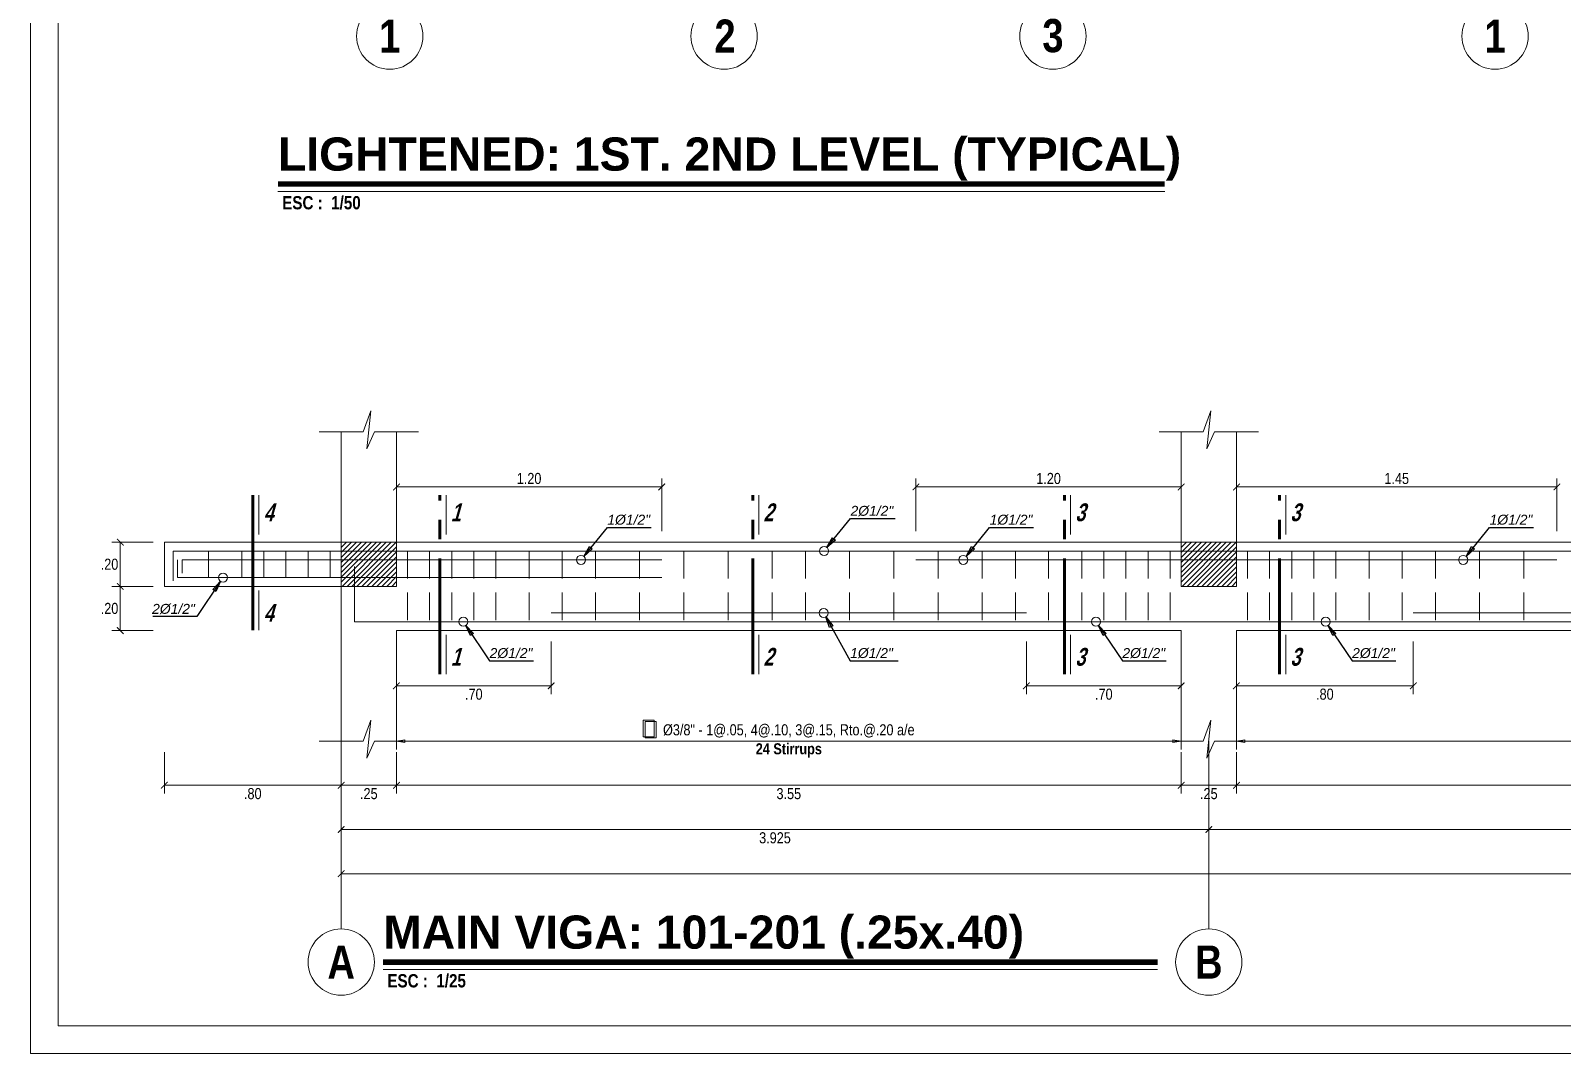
# Model space of a CAD drawing. Header units: millimetres. Extents: x 56 to 215, y 47 to 103.
# Drawn here: x 56.58 to 70.44, y 46.55 to 55.8 of the extents above; entities that cross this region are included whole.
import ezdxf
from ezdxf.enums import TextEntityAlignment as Align

# ---------------------------------------------------------------- set-up
doc = ezdxf.new("R2010")
doc.units = ezdxf.units.MM
doc.linetypes.add('CENTER2', pattern=[28.575, 19.05, -3.175, 3.175, -3.175])
doc.linetypes.add('DASHED2', pattern=[0.375, 0.25, -0.125])
for name, color, linetype, lineweight in [('E_Columna', 3, 'Continuous', 25), ('E_Estribo', 1, 'CENTER2', 20), ('E_Fierros', 2, 'Continuous', 50), ('G_Complemento', 30, 'Continuous', 20), ('G_Cortes', 3, 'Continuous', 60), ('G_Ejes', 253, 'Continuous', 20), ('G_Texto', 122, 'Continuous', 20)]:
    doc.layers.add(name, color=color, linetype=linetype, lineweight=lineweight)
doc.layers.add('G_Acotación', color=171, linetype='Continuous')
doc.styles.add('Acotacion', font='ARIALN.TTF')
doc.styles.add('ARIAL', font='ariali.ttf', dxfattribs={"height": 0.12})
doc.styles.add('Cotas', font='ARIALNB.TTF', dxfattribs={"height": 0.1})
doc.styles.add('Eje', font='ARIALNB.TTF', dxfattribs={"height": 0.3})
doc.styles.add('Notas', font='ARIALNB.TTF', dxfattribs={"height": 0.15})
doc.styles.add('Titulo', font='arialbd.ttf', dxfattribs={"height": 0.2})
doc.styles.add('TITULOS', font='ARIALNB.TTF', dxfattribs={"height": 0.3})
doc.dimstyles.new('125', dxfattribs={"dimtxt": 1, "dimasz": 0.06, "dimexe": 0.06, "dimexo": 0.1, "dimgap": 0.08, "dimtad": 3, "dimtih": 1, "dimtoh": 1, "dimlfac": 0.5, "dimzin": 1, "dimdsep": 46, "dimtxsty": 'Cotas', "dimblk": 'ARCHTICK', "dimcen": 2.5, "dimdle": 0.06, "dimclrt": 4, "dimazin": 0, "dimtp": 0.2, "dimtm": 0.2, "dimtfac": 1, "dimtix": 1, "dimtmove": 1, "dimatfit": 3, "dimfxl": 1, "dimtolj": 1, "dimtzin": 1, "dimarcsym": 0})
doc.dimstyles.new('Lenin_25', dxfattribs={"dimscale": 0.5, "dimtxt": 0.2, "dimasz": 0.12, "dimexe": 0.15, "dimexo": 0.2, "dimgap": 0.05, "dimtad": 2, "dimtih": 1, "dimtoh": 1, "dimlfac": 0.5, "dimzin": 4, "dimdsep": 46, "dimtxsty": 'Acotacion', "dimblk": 'ARCHTICK', "dimcen": 0.12, "dimclrd": 256, "dimclre": 256, "dimclrt": 4, "dimazin": 1, "dimtm": 1e-09, "dimtfac": 1, "dimtmove": 2, "dimatfit": 2, "dimldrblk": 'ARCHTICK', "dimfxl": 1, "dimtolj": 1, "dimlwd": 13, "dimlwe": 18, "dimarcsym": 0})

# ---------------------------------------------------------------- blocks, each defined once
blk = doc.blocks.new('Eri')
blk.add_line((-1.7, 0), (0, 0))
blk.add_circle((-2, 0), 0.3)
at = {"color": 1, "style": 'Eje', "flags": 4}
blk.add_attdef('H', text='', height=0.3, dxfattribs=at).set_placement((-2, 0), align=Align.MIDDLE_CENTER)
blk = doc.blocks.new('Titulo')
at = {"style": 'Titulo', "oblique": 20, "flags": 4}
blk.add_attdef('TITULO', (0.026, 0.189), '', height=0.3, dxfattribs=at)
at = {"oblique": 20, "flags": 4}
blk.add_attdef('ESCALA', (0.26, -0.101), '', height=0.11, dxfattribs=at)
blk = doc.blocks.new('_ArchTick')
at = {"color": 0, "linetype": 'ByBlock', "const_width": 0.15}
blk.add_lwpolyline([(-0.5, -0.5), (0.5, 0.5)], dxfattribs=at)
blk = doc.blocks.new('*D579')
at = {"layer": 'Defpoints', "color": 0, "transparency": 16777216}
for p in [(59.385, 49.373), (84.385, 49.373), (84.385, 48.173)]:
    blk.add_point(p, dxfattribs=at)
at = {"layer": 'G_Acotación', "lineweight": 18, "transparency": 16777216}
for p, q in [((59.385, 49.273), (59.385, 48.098)), ((84.385, 49.273), (84.385, 48.098))]:
    blk.add_line(p, q, dxfattribs=at)
at = {"layer": 'G_Acotación', "lineweight": 13, "transparency": 16777216}
blk.add_line((59.385, 48.173), (84.385, 48.173), dxfattribs=at)
at = {"layer": 'G_Acotación', "lineweight": 13, "transparency": 16777216, "xscale": 0.06, "yscale": 0.06, "zscale": 0.06, "rotation": 180}
blk.add_blockref('_ArchTick', (59.385, 48.173), dxfattribs=at)
at = {"layer": 'G_Acotación', "lineweight": 13, "transparency": 16777216, "xscale": 0.06, "yscale": 0.06, "zscale": 0.06}
blk.add_blockref('_ArchTick', (84.385, 48.173), dxfattribs=at)
at = {"layer": 'G_Acotación', "color": 4, "lineweight": 5, "transparency": 16777216, "insert": (71.885, 48.097), "char_height": 0.1, "attachment_point": 5, "style": 'Acotacion'}
blk.add_mtext('\\A1;12.500', dxfattribs=at)
blk = doc.blocks.new('*D580')
at = {"layer": 'Defpoints', "color": 0, "transparency": 16777216}
for p in [(59.385, 49.373), (67.235, 49.373), (67.235, 48.573)]:
    blk.add_point(p, dxfattribs=at)
at = {"layer": 'G_Acotación', "lineweight": 18, "transparency": 16777216}
for p, q in [((59.385, 49.273), (59.385, 48.498)), ((67.235, 49.273), (67.235, 48.498))]:
    blk.add_line(p, q, dxfattribs=at)
at = {"layer": 'G_Acotación', "lineweight": 13, "transparency": 16777216}
blk.add_line((59.385, 48.573), (67.235, 48.573), dxfattribs=at)
at = {"layer": 'G_Acotación', "lineweight": 13, "transparency": 16777216, "xscale": 0.06, "yscale": 0.06, "zscale": 0.06, "rotation": 180}
blk.add_blockref('_ArchTick', (59.385, 48.573), dxfattribs=at)
at = {"layer": 'G_Acotación', "lineweight": 13, "transparency": 16777216, "xscale": 0.06, "yscale": 0.06, "zscale": 0.06}
blk.add_blockref('_ArchTick', (67.235, 48.573), dxfattribs=at)
at = {"layer": 'G_Acotación', "color": 4, "lineweight": 5, "transparency": 16777216, "insert": (63.31, 48.497), "char_height": 0.1, "attachment_point": 5, "style": 'Acotacion'}
blk.add_mtext('\\A1;3.925', dxfattribs=at)
blk = doc.blocks.new('*D581')
at = {"layer": 'Defpoints', "color": 0, "transparency": 16777216}
for p in [(59.385, 49.373), (59.885, 49.373), (59.885, 48.973)]:
    blk.add_point(p, dxfattribs=at)
at = {"layer": 'G_Acotación', "lineweight": 18, "transparency": 16777216}
for p, q in [((59.385, 49.273), (59.385, 48.898)), ((59.885, 49.273), (59.885, 48.898))]:
    blk.add_line(p, q, dxfattribs=at)
at = {"layer": 'G_Acotación', "lineweight": 13, "transparency": 16777216}
blk.add_line((59.385, 48.973), (59.885, 48.973), dxfattribs=at)
at = {"layer": 'G_Acotación', "lineweight": 13, "transparency": 16777216, "xscale": 0.06, "yscale": 0.06, "zscale": 0.06, "rotation": 180}
blk.add_blockref('_ArchTick', (59.385, 48.973), dxfattribs=at)
at = {"layer": 'G_Acotación', "lineweight": 13, "transparency": 16777216, "xscale": 0.06, "yscale": 0.06, "zscale": 0.06}
blk.add_blockref('_ArchTick', (59.885, 48.973), dxfattribs=at)
at = {"layer": 'G_Acotación', "color": 4, "lineweight": 5, "transparency": 16777216, "insert": (59.635, 48.897), "char_height": 0.1, "attachment_point": 5, "style": 'Acotacion'}
blk.add_mtext('\\A1;.25', dxfattribs=at)
blk = doc.blocks.new('*D582')
at = {"layer": 'Defpoints', "color": 0, "transparency": 16777216}
for p in [(59.885, 49.373), (66.985, 49.373), (66.985, 48.973)]:
    blk.add_point(p, dxfattribs=at)
at = {"layer": 'G_Acotación', "lineweight": 18, "transparency": 16777216}
for p, q in [((59.885, 49.273), (59.885, 48.898)), ((66.985, 49.273), (66.985, 48.898))]:
    blk.add_line(p, q, dxfattribs=at)
at = {"layer": 'G_Acotación', "lineweight": 13, "transparency": 16777216}
blk.add_line((59.885, 48.973), (66.985, 48.973), dxfattribs=at)
at = {"layer": 'G_Acotación', "lineweight": 13, "transparency": 16777216, "xscale": 0.06, "yscale": 0.06, "zscale": 0.06, "rotation": 180}
blk.add_blockref('_ArchTick', (59.885, 48.973), dxfattribs=at)
at = {"layer": 'G_Acotación', "lineweight": 13, "transparency": 16777216, "xscale": 0.06, "yscale": 0.06, "zscale": 0.06}
blk.add_blockref('_ArchTick', (66.985, 48.973), dxfattribs=at)
at = {"layer": 'G_Acotación', "color": 4, "lineweight": 5, "transparency": 16777216, "insert": (63.435, 48.897), "char_height": 0.1, "attachment_point": 5, "style": 'Acotacion'}
blk.add_mtext('\\A1;3.55', dxfattribs=at)
blk = doc.blocks.new('*D583')
at = {"layer": 'Defpoints', "color": 0, "transparency": 16777216}
for p in [(57.785, 49.373), (59.385, 49.373), (57.785, 48.973)]:
    blk.add_point(p, dxfattribs=at)
at = {"layer": 'G_Acotación', "lineweight": 18, "transparency": 16777216}
for p, q in [((57.785, 49.273), (57.785, 48.898)), ((59.385, 49.273), (59.385, 48.898))]:
    blk.add_line(p, q, dxfattribs=at)
at = {"layer": 'G_Acotación', "lineweight": 13, "transparency": 16777216}
blk.add_line((59.385, 48.973), (57.785, 48.973), dxfattribs=at)
at = {"layer": 'G_Acotación', "lineweight": 13, "transparency": 16777216, "xscale": 0.06, "yscale": 0.06, "zscale": 0.06, "rotation": 180}
blk.add_blockref('_ArchTick', (57.785, 48.973), dxfattribs=at)
at = {"layer": 'G_Acotación', "lineweight": 13, "transparency": 16777216, "xscale": 0.06, "yscale": 0.06, "zscale": 0.06}
blk.add_blockref('_ArchTick', (59.385, 48.973), dxfattribs=at)
at = {"layer": 'G_Acotación', "color": 4, "lineweight": 5, "transparency": 16777216, "insert": (58.585, 48.897), "char_height": 0.1, "attachment_point": 5, "style": 'Acotacion'}
blk.add_mtext('\\A1;.80', dxfattribs=at)
blk = doc.blocks.new('*D662')
at = {"layer": 'Defpoints', "color": 0, "transparency": 16777216}
for p in [(66.985, 49.373), (67.485, 49.373), (67.485, 48.973)]:
    blk.add_point(p, dxfattribs=at)
at = {"layer": 'G_Acotación', "lineweight": 18, "transparency": 16777216}
for p, q in [((66.985, 49.273), (66.985, 48.898)), ((67.485, 49.273), (67.485, 48.898))]:
    blk.add_line(p, q, dxfattribs=at)
at = {"layer": 'G_Acotación', "lineweight": 13, "transparency": 16777216}
blk.add_line((66.985, 48.973), (67.485, 48.973), dxfattribs=at)
at = {"layer": 'G_Acotación', "lineweight": 13, "transparency": 16777216, "xscale": 0.06, "yscale": 0.06, "zscale": 0.06, "rotation": 180}
blk.add_blockref('_ArchTick', (66.985, 48.973), dxfattribs=at)
at = {"layer": 'G_Acotación', "lineweight": 13, "transparency": 16777216, "xscale": 0.06, "yscale": 0.06, "zscale": 0.06}
blk.add_blockref('_ArchTick', (67.485, 48.973), dxfattribs=at)
at = {"layer": 'G_Acotación', "color": 4, "lineweight": 5, "transparency": 16777216, "insert": (67.235, 48.897), "char_height": 0.1, "attachment_point": 5, "style": 'Acotacion'}
blk.add_mtext('\\A1;.25', dxfattribs=at)
blk = doc.blocks.new('*D663')
at = {"layer": 'Defpoints', "color": 0, "transparency": 16777216}
for p in [(67.485, 49.373), (76.085, 49.373), (76.085, 48.973)]:
    blk.add_point(p, dxfattribs=at)
at = {"layer": 'G_Acotación', "lineweight": 18, "transparency": 16777216}
for p, q in [((67.485, 49.273), (67.485, 48.898)), ((76.085, 49.273), (76.085, 48.898))]:
    blk.add_line(p, q, dxfattribs=at)
at = {"layer": 'G_Acotación', "lineweight": 13, "transparency": 16777216}
blk.add_line((67.485, 48.973), (76.085, 48.973), dxfattribs=at)
at = {"layer": 'G_Acotación', "lineweight": 13, "transparency": 16777216, "xscale": 0.06, "yscale": 0.06, "zscale": 0.06, "rotation": 180}
blk.add_blockref('_ArchTick', (67.485, 48.973), dxfattribs=at)
at = {"layer": 'G_Acotación', "lineweight": 13, "transparency": 16777216, "xscale": 0.06, "yscale": 0.06, "zscale": 0.06}
blk.add_blockref('_ArchTick', (76.085, 48.973), dxfattribs=at)
at = {"layer": 'G_Acotación', "color": 4, "lineweight": 5, "transparency": 16777216, "insert": (71.785, 48.897), "char_height": 0.1, "attachment_point": 5, "style": 'Acotacion'}
blk.add_mtext('\\A1;4.30', dxfattribs=at)
blk = doc.blocks.new('*D667')
at = {"layer": 'Defpoints', "color": 0, "transparency": 16777216}
for p in [(67.235, 49.373), (76.335, 49.373), (76.335, 48.573)]:
    blk.add_point(p, dxfattribs=at)
at = {"layer": 'G_Acotación', "lineweight": 18, "transparency": 16777216}
for p, q in [((67.235, 49.273), (67.235, 48.498)), ((76.335, 49.273), (76.335, 48.498))]:
    blk.add_line(p, q, dxfattribs=at)
at = {"layer": 'G_Acotación', "lineweight": 13, "transparency": 16777216}
blk.add_line((67.235, 48.573), (76.335, 48.573), dxfattribs=at)
at = {"layer": 'G_Acotación', "lineweight": 13, "transparency": 16777216, "xscale": 0.06, "yscale": 0.06, "zscale": 0.06, "rotation": 180}
blk.add_blockref('_ArchTick', (67.235, 48.573), dxfattribs=at)
at = {"layer": 'G_Acotación', "lineweight": 13, "transparency": 16777216, "xscale": 0.06, "yscale": 0.06, "zscale": 0.06}
blk.add_blockref('_ArchTick', (76.335, 48.573), dxfattribs=at)
at = {"layer": 'G_Acotación', "color": 4, "lineweight": 5, "transparency": 16777216, "insert": (71.785, 48.497), "char_height": 0.1, "attachment_point": 5, "style": 'Acotacion'}
blk.add_mtext('\\A1;4.550', dxfattribs=at)
blk = doc.blocks.new('_ClosedBlank')
at = {"color": 0, "linetype": 'ByBlock', "lineweight": -2}
for p, q in [((-1, 0.17), (0, 0)), ((-1, 0.17), (-1, -0.17)), ((0, 0), (-1, -0.17))]:
    blk.add_line(p, q, dxfattribs=at)
blk = doc.blocks.new('*D584')
at = {"layer": 'Defpoints', "color": 0, "transparency": 16777216}
for p in [(59.885, 50.373), (66.985, 50.373), (66.985, 49.373)]:
    blk.add_point(p, dxfattribs=at)
at = {"layer": 'G_Acotación', "lineweight": 18, "transparency": 16777216}
for p, q in [((59.885, 50.273), (59.885, 49.298)), ((66.985, 50.273), (66.985, 49.298))]:
    blk.add_line(p, q, dxfattribs=at)
at = {"layer": 'G_Acotación', "lineweight": 13, "transparency": 16777216}
blk.add_line((59.96, 49.373), (66.91, 49.373), dxfattribs=at)
at = {"layer": 'G_Acotación', "lineweight": 13, "transparency": 16777216, "xscale": 0.075, "yscale": 0.075, "zscale": 0.075, "rotation": 180}
blk.add_blockref('_ClosedBlank', (59.885, 49.373), dxfattribs=at)
at = {"layer": 'G_Acotación', "lineweight": 13, "transparency": 16777216, "xscale": 0.075, "yscale": 0.075, "zscale": 0.075}
blk.add_blockref('_ClosedBlank', (66.985, 49.373), dxfattribs=at)
at = {"layer": 'G_Acotación', "color": 4, "lineweight": 5, "transparency": 16777216, "insert": (63.435, 49.465), "char_height": 0.1, "attachment_point": 5, "style": 'Acotacion'}
blk.add_mtext('\\A1;Ø3/8" - 1@.05, 4@.10, 3@.15, Rto.@.20 a/e', dxfattribs=at)
blk = doc.blocks.new('*D585')
at = {"layer": 'Defpoints', "color": 0, "transparency": 16777216}
for p in [(67.485, 50.373), (76.085, 50.373), (76.085, 49.373)]:
    blk.add_point(p, dxfattribs=at)
at = {"layer": 'G_Acotación', "lineweight": 18, "transparency": 16777216}
for p, q in [((67.485, 50.273), (67.485, 49.298)), ((76.085, 50.273), (76.085, 49.298))]:
    blk.add_line(p, q, dxfattribs=at)
at = {"layer": 'G_Acotación', "lineweight": 13, "transparency": 16777216}
blk.add_line((67.56, 49.373), (76.01, 49.373), dxfattribs=at)
at = {"layer": 'G_Acotación', "lineweight": 13, "transparency": 16777216, "xscale": 0.075, "yscale": 0.075, "zscale": 0.075, "rotation": 180}
blk.add_blockref('_ClosedBlank', (67.485, 49.373), dxfattribs=at)
at = {"layer": 'G_Acotación', "lineweight": 13, "transparency": 16777216, "xscale": 0.075, "yscale": 0.075, "zscale": 0.075}
blk.add_blockref('_ClosedBlank', (76.085, 49.373), dxfattribs=at)
at = {"layer": 'G_Acotación', "color": 4, "lineweight": 5, "transparency": 16777216, "insert": (71.785, 49.465), "char_height": 0.1, "attachment_point": 5, "style": 'Acotacion'}
blk.add_mtext('\\A1;Ø3/8" - 1@.05, 4@.10, 3@.15, Rto.@.20 a/e', dxfattribs=at)
blk = doc.blocks.new('*D587')
at = {"layer": 'Defpoints', "color": 0, "transparency": 16777216}
for p in [(59.885, 51.673), (59.885, 51.173), (62.285, 51.173)]:
    blk.add_point(p, dxfattribs=at)
at = {"layer": 'G_Acotación', "lineweight": 18, "transparency": 16777216}
for p, q in [((59.885, 51.273), (59.885, 51.748)), ((62.285, 51.273), (62.285, 51.748))]:
    blk.add_line(p, q, dxfattribs=at)
at = {"layer": 'G_Acotación', "lineweight": 13, "transparency": 16777216}
blk.add_line((62.285, 51.673), (59.885, 51.673), dxfattribs=at)
at = {"layer": 'G_Acotación', "lineweight": 13, "transparency": 16777216, "xscale": 0.06, "yscale": 0.06, "zscale": 0.06, "rotation": 180}
blk.add_blockref('_ArchTick', (59.885, 51.673), dxfattribs=at)
at = {"layer": 'G_Acotación', "lineweight": 13, "transparency": 16777216, "xscale": 0.06, "yscale": 0.06, "zscale": 0.06}
blk.add_blockref('_ArchTick', (62.285, 51.673), dxfattribs=at)
at = {"layer": 'G_Acotación', "color": 4, "lineweight": 5, "transparency": 16777216, "insert": (61.085, 51.749), "char_height": 0.1, "attachment_point": 5, "style": 'Acotacion'}
blk.add_mtext('\\A1;1.20', dxfattribs=at)
blk = doc.blocks.new('*D588')
at = {"layer": 'Defpoints', "color": 0, "transparency": 16777216}
for p in [(64.585, 51.673), (64.585, 51.173), (66.985, 51.173)]:
    blk.add_point(p, dxfattribs=at)
at = {"layer": 'G_Acotación', "lineweight": 18, "transparency": 16777216}
for p, q in [((64.585, 51.273), (64.585, 51.748)), ((66.985, 51.273), (66.985, 51.748))]:
    blk.add_line(p, q, dxfattribs=at)
at = {"layer": 'G_Acotación', "lineweight": 13, "transparency": 16777216}
blk.add_line((66.985, 51.673), (64.585, 51.673), dxfattribs=at)
at = {"layer": 'G_Acotación', "lineweight": 13, "transparency": 16777216, "xscale": 0.06, "yscale": 0.06, "zscale": 0.06, "rotation": 180}
blk.add_blockref('_ArchTick', (64.585, 51.673), dxfattribs=at)
at = {"layer": 'G_Acotación', "lineweight": 13, "transparency": 16777216, "xscale": 0.06, "yscale": 0.06, "zscale": 0.06}
blk.add_blockref('_ArchTick', (66.985, 51.673), dxfattribs=at)
at = {"layer": 'G_Acotación', "color": 4, "lineweight": 5, "transparency": 16777216, "insert": (65.785, 51.749), "char_height": 0.1, "attachment_point": 5, "style": 'Acotacion'}
blk.add_mtext('\\A1;1.20', dxfattribs=at)
blk = doc.blocks.new('*D589')
at = {"layer": 'Defpoints', "color": 0, "transparency": 16777216}
for p in [(67.485, 51.673), (67.485, 51.173), (70.385, 51.173)]:
    blk.add_point(p, dxfattribs=at)
at = {"layer": 'G_Acotación', "lineweight": 18, "transparency": 16777216}
for p, q in [((67.485, 51.273), (67.485, 51.748)), ((70.385, 51.273), (70.385, 51.748))]:
    blk.add_line(p, q, dxfattribs=at)
at = {"layer": 'G_Acotación', "lineweight": 13, "transparency": 16777216}
blk.add_line((70.385, 51.673), (67.485, 51.673), dxfattribs=at)
at = {"layer": 'G_Acotación', "lineweight": 13, "transparency": 16777216, "xscale": 0.06, "yscale": 0.06, "zscale": 0.06, "rotation": 180}
blk.add_blockref('_ArchTick', (67.485, 51.673), dxfattribs=at)
at = {"layer": 'G_Acotación', "lineweight": 13, "transparency": 16777216, "xscale": 0.06, "yscale": 0.06, "zscale": 0.06}
blk.add_blockref('_ArchTick', (70.385, 51.673), dxfattribs=at)
at = {"layer": 'G_Acotación', "color": 4, "lineweight": 5, "transparency": 16777216, "insert": (68.935, 51.749), "char_height": 0.1, "attachment_point": 5, "style": 'Acotacion'}
blk.add_mtext('\\A1;1.45', dxfattribs=at)
blk = doc.blocks.new('*D593')
at = {"layer": 'Defpoints', "color": 0, "transparency": 16777216}
for p in [(59.885, 50.373), (61.285, 50.373), (61.285, 49.873)]:
    blk.add_point(p, dxfattribs=at)
at = {"layer": 'G_Acotación', "lineweight": 18, "transparency": 16777216}
for p, q in [((59.885, 50.273), (59.885, 49.798)), ((61.285, 50.273), (61.285, 49.798))]:
    blk.add_line(p, q, dxfattribs=at)
at = {"layer": 'G_Acotación', "lineweight": 13, "transparency": 16777216}
blk.add_line((59.885, 49.873), (61.285, 49.873), dxfattribs=at)
at = {"layer": 'G_Acotación', "lineweight": 13, "transparency": 16777216, "xscale": 0.06, "yscale": 0.06, "zscale": 0.06, "rotation": 180}
blk.add_blockref('_ArchTick', (59.885, 49.873), dxfattribs=at)
at = {"layer": 'G_Acotación', "lineweight": 13, "transparency": 16777216, "xscale": 0.06, "yscale": 0.06, "zscale": 0.06}
blk.add_blockref('_ArchTick', (61.285, 49.873), dxfattribs=at)
at = {"layer": 'G_Acotación', "color": 4, "lineweight": 5, "transparency": 16777216, "insert": (60.585, 49.797), "char_height": 0.1, "attachment_point": 5, "style": 'Acotacion'}
blk.add_mtext('\\A1;.70', dxfattribs=at)
blk = doc.blocks.new('*D594')
at = {"layer": 'Defpoints', "color": 0, "transparency": 16777216}
for p in [(65.585, 50.373), (66.985, 50.373), (66.985, 49.873)]:
    blk.add_point(p, dxfattribs=at)
at = {"layer": 'G_Acotación', "lineweight": 18, "transparency": 16777216}
for p, q in [((65.585, 50.273), (65.585, 49.798)), ((66.985, 50.273), (66.985, 49.798))]:
    blk.add_line(p, q, dxfattribs=at)
at = {"layer": 'G_Acotación', "lineweight": 13, "transparency": 16777216}
blk.add_line((65.585, 49.873), (66.985, 49.873), dxfattribs=at)
at = {"layer": 'G_Acotación', "lineweight": 13, "transparency": 16777216, "xscale": 0.06, "yscale": 0.06, "zscale": 0.06, "rotation": 180}
blk.add_blockref('_ArchTick', (65.585, 49.873), dxfattribs=at)
at = {"layer": 'G_Acotación', "lineweight": 13, "transparency": 16777216, "xscale": 0.06, "yscale": 0.06, "zscale": 0.06}
blk.add_blockref('_ArchTick', (66.985, 49.873), dxfattribs=at)
at = {"layer": 'G_Acotación', "color": 4, "lineweight": 5, "transparency": 16777216, "insert": (66.285, 49.797), "char_height": 0.1, "attachment_point": 5, "style": 'Acotacion'}
blk.add_mtext('\\A1;.70', dxfattribs=at)
blk = doc.blocks.new('*D595')
at = {"layer": 'Defpoints', "color": 0, "transparency": 16777216}
for p in [(67.485, 50.373), (69.085, 50.373), (69.085, 49.873)]:
    blk.add_point(p, dxfattribs=at)
at = {"layer": 'G_Acotación', "lineweight": 18, "transparency": 16777216}
for p, q in [((67.485, 50.273), (67.485, 49.798)), ((69.085, 50.273), (69.085, 49.798))]:
    blk.add_line(p, q, dxfattribs=at)
at = {"layer": 'G_Acotación', "lineweight": 13, "transparency": 16777216}
blk.add_line((67.485, 49.873), (69.085, 49.873), dxfattribs=at)
at = {"layer": 'G_Acotación', "lineweight": 13, "transparency": 16777216, "xscale": 0.06, "yscale": 0.06, "zscale": 0.06, "rotation": 180}
blk.add_blockref('_ArchTick', (67.485, 49.873), dxfattribs=at)
at = {"layer": 'G_Acotación', "lineweight": 13, "transparency": 16777216, "xscale": 0.06, "yscale": 0.06, "zscale": 0.06}
blk.add_blockref('_ArchTick', (69.085, 49.873), dxfattribs=at)
at = {"layer": 'G_Acotación', "color": 4, "lineweight": 5, "transparency": 16777216, "insert": (68.285, 49.797), "char_height": 0.1, "attachment_point": 5, "style": 'Acotacion'}
blk.add_mtext('\\A1;.80', dxfattribs=at)
blk = doc.blocks.new('*D599')
at = {"layer": 'Defpoints', "color": 0, "transparency": 16777216}
for p in [(57.785, 51.173), (57.386, 50.773), (57.785, 50.773)]:
    blk.add_point(p, dxfattribs=at)
at = {"layer": 'G_Acotación', "lineweight": 18, "transparency": 16777216}
for p, q in [((57.685, 51.173), (57.311, 51.173)), ((57.685, 50.773), (57.311, 50.773))]:
    blk.add_line(p, q, dxfattribs=at)
at = {"layer": 'G_Acotación', "lineweight": 13, "transparency": 16777216}
blk.add_line((57.386, 51.173), (57.386, 50.773), dxfattribs=at)
at = {"layer": 'G_Acotación', "lineweight": 13, "transparency": 16777216, "xscale": 0.06, "yscale": 0.06, "zscale": 0.06}
for p, rotation in [((57.386, 51.173), 90), ((57.386, 50.773), 270)]:
    blk.add_blockref('_ArchTick', p, dxfattribs=dict(at, rotation=rotation))
at = {"layer": 'G_Acotación', "color": 4, "lineweight": 5, "transparency": 16777216, "insert": (57.289, 50.973), "char_height": 0.1, "attachment_point": 5, "style": 'Acotacion'}
blk.add_mtext('\\A1;.20', dxfattribs=at)
blk = doc.blocks.new('*D600')
at = {"layer": 'Defpoints', "color": 0, "transparency": 16777216}
for p in [(57.785, 50.773), (57.386, 50.373), (57.785, 50.373)]:
    blk.add_point(p, dxfattribs=at)
at = {"layer": 'G_Acotación', "lineweight": 18, "transparency": 16777216}
for p, q in [((57.685, 50.773), (57.311, 50.773)), ((57.685, 50.373), (57.311, 50.373))]:
    blk.add_line(p, q, dxfattribs=at)
at = {"layer": 'G_Acotación', "lineweight": 13, "transparency": 16777216}
blk.add_line((57.386, 50.773), (57.386, 50.373), dxfattribs=at)
at = {"layer": 'G_Acotación', "lineweight": 13, "transparency": 16777216, "xscale": 0.06, "yscale": 0.06, "zscale": 0.06}
for p, rotation in [((57.386, 50.773), 90), ((57.386, 50.373), 270)]:
    blk.add_blockref('_ArchTick', p, dxfattribs=dict(at, rotation=rotation))
at = {"layer": 'G_Acotación', "color": 4, "lineweight": 5, "transparency": 16777216, "insert": (57.289, 50.573), "char_height": 0.1, "attachment_point": 5, "style": 'Acotacion'}
blk.add_mtext('\\A1;.20', dxfattribs=at)
blk = doc.blocks.new('VIGA01')
at = {"linetype": 'CENTER2', "lineweight": 60, "ltscale": 0.05}
blk.add_line((0, -1.087), (0, 0.387), dxfattribs=at)
at = {"lineweight": 20}
for p, q in [((0.05, 0.062), (0.05, 0.387)), ((0.05, -0.762), (0.05, -1.087))]:
    blk.add_line(p, q, dxfattribs=at)
at = {"ltscale": 1.1, "style": 'Notas', "oblique": 15.641, "width": 0.871134, "flags": 4}
blk.add_attdef('C0', text='', height=0.147, dxfattribs=at).set_placement((0.175, 0.246), align=Align.MIDDLE_CENTER)
blk.add_attdef('C1', text='', height=0.147, rotation=360, dxfattribs=at).set_placement((0.175, -0.943), align=Align.MIDDLE_CENTER)
blk = doc.blocks.new('A$C20F518DE')
at = {"linetype": 'CENTER2', "lineweight": 60, "ltscale": 3}
blk.add_line((0, 0), (0, 1.221), dxfattribs=at)
at = {"lineweight": 20}
for p, q in [((0.055, 0.864), (0.055, 1.221)), ((0.055, 0.357), (0.055, 0))]:
    blk.add_line(p, q, dxfattribs=at)
at = {"ltscale": 1.1, "style": 'Notas', "oblique": 15.641, "width": 0.871134, "flags": 4}
blk.add_attdef('C0', text='', height=0.161, dxfattribs=at).set_placement((0.192, 1.066), align=Align.MIDDLE_CENTER)
blk.add_attdef('C1', text='', height=0.161, rotation=360, dxfattribs=at).set_placement((0.192, 0.158), align=Align.MIDDLE_CENTER)

msp = doc.modelspace()

# ---------------------------------------------------------------- hatches: boundary and pattern name
at = {"layer": 'E_Columna', "lineweight": 5}
h = msp.add_hatch(dxfattribs=at)
h.set_pattern_fill('LINE', color=256, scale=0.01, angle=45, style=0)
h.set_pattern_definition([(45, (-1051.3385, -744.212515), (-0.0224506403, 0.0224506403), [])])
h.paths.add_polyline_path([(59.3851, 50.7731), (59.8851, 50.7731), (59.8851, 51.1731), (59.3851, 51.1731)])
h = msp.add_hatch(dxfattribs=at)
h.set_pattern_fill('LINE', color=256, scale=0.01, angle=45, style=0)
h.set_pattern_definition([(45, (-1043.7385, -744.212515), (-0.0224506403, 0.0224506403), [])])
h.paths.add_polyline_path([(66.9851, 50.7731), (67.4851, 50.7731), (67.4851, 51.1731), (66.9851, 51.1731)])

# ---------------------------------------------------------------- linework, layer by layer
at = {"lineweight": 5}
for points in [[(97.6255, 46.547), (97.6255, 74.1029), (56.5755, 74.1029), (56.5755, 46.547)], [(97.3755, 46.797), (97.3755, 73.8529), (56.8255, 73.8529), (56.8255, 46.797)]]:
    msp.add_lwpolyline(points, close=True, dxfattribs=at)
at = {"layer": 'E_Columna', "lineweight": 5}
for points in [[(59.3851, 50.7731), (59.8851, 50.7731), (59.8851, 51.1731), (59.3851, 51.1731)], [(66.9851, 50.7731), (67.4851, 50.7731), (67.4851, 51.1731), (66.9851, 51.1731)]]:
    msp.add_lwpolyline(points, close=True, dxfattribs=at)
at = {"layer": 'E_Estribo', "linetype": 'DASHED2', "lineweight": 5}
for p, q in [((58.1851, 51.0931), (58.1851, 50.8531)), ((58.4851, 51.0931), (58.4851, 50.8531)), ((58.6851, 51.0931), (58.6851, 50.8531)), ((58.8851, 51.0931), (58.8851, 50.8531)), ((59.0851, 51.0931), (59.0851, 50.8531)), ((59.2851, 51.0931), (59.2851, 50.8531)), ((59.9851, 51.0931), (59.9851, 50.4531)), ((60.1851, 51.0931), (60.1851, 50.4531)), ((60.3851, 51.0931), (60.3851, 50.4531)), ((60.5851, 51.0931), (60.5851, 50.4531)), ((60.7851, 51.0931), (60.7851, 50.4531)), ((61.0851, 51.0931), (61.0851, 50.4531)), ((61.3851, 51.0931), (61.3851, 50.4531)), ((61.6851, 51.0931), (61.6851, 50.4531)), ((62.0851, 51.0931), (62.0851, 50.4531)), ((62.4851, 51.0931), (62.4851, 50.4531)), ((62.8851, 51.0931), (62.8851, 50.4531)), ((63.2851, 51.0931), (63.2851, 50.4531)), ((63.5851, 51.0931), (63.5851, 50.4531)), ((63.9851, 51.0931), (63.9851, 50.4531)), ((64.3851, 51.0931), (64.3851, 50.4531)), ((64.7851, 51.0931), (64.7851, 50.4531)), ((65.1851, 51.0931), (65.1851, 50.4531)), ((65.4851, 51.0931), (65.4851, 50.4531)), ((65.7851, 51.0931), (65.7851, 50.4531)), ((66.0851, 51.0931), (66.0851, 50.4531)), ((66.2851, 51.0931), (66.2851, 50.4531)), ((66.4851, 51.0931), (66.4851, 50.4531)), ((66.6851, 51.0931), (66.6851, 50.4531)), ((66.8851, 51.0931), (66.8851, 50.4531)), ((67.5851, 51.0931), (67.5851, 50.4531)), ((67.7851, 51.0931), (67.7851, 50.4531)), ((67.9851, 51.0931), (67.9851, 50.4531)), ((68.1851, 51.0931), (68.1851, 50.4531)), ((68.3851, 51.0931), (68.3851, 50.4531)), ((68.6851, 51.0931), (68.6851, 50.4531)), ((68.9851, 51.0931), (68.9851, 50.4531)), ((69.2851, 51.0931), (69.2851, 50.4531)), ((69.6851, 51.0931), (69.6851, 50.4531)), ((70.0851, 51.0931), (70.0851, 50.4531))]:
    msp.add_line(p, q, dxfattribs=at)
at = {"layer": 'E_Estribo', "lineweight": 5}
for points in [[(62.1171, 49.4114), (62.2171, 49.4114), (62.2171, 49.5614), (62.1171, 49.5614)], [(62.1348, 49.4012), (62.2348, 49.4012), (62.2348, 49.5512), (62.1348, 49.5512)]]:
    msp.add_lwpolyline(points, close=True, dxfattribs=at)
at = {"layer": 'E_Fierros', "lineweight": 5}
for p, q in [((84.3051, 51.0931), (57.8651, 51.0931)), ((57.8651, 51.0931), (57.8651, 50.8231)), ((57.9051, 51.0131), (57.9051, 50.8531)), ((57.9451, 51.0131), (62.2851, 51.0131)), ((57.9451, 51.0131), (57.9451, 50.8931)), ((59.5051, 50.4531), (59.5051, 50.9531)), ((64.5851, 51.0131), (70.3851, 51.0131)), ((62.2851, 50.8531), (57.9051, 50.8531)), ((65.5851, 50.5331), (61.2851, 50.5331)), ((74.4851, 50.5331), (69.0851, 50.5331)), ((84.2651, 50.4531), (59.5051, 50.4531))]:
    msp.add_line(p, q, dxfattribs=at)
at = {"layer": 'G_Complemento', "lineweight": 5}
msp.add_lwpolyline([(76.0851, 51.1731), (67.4851, 51.1731), (67.4851, 52.1731), (67.2851, 52.1731), (67.2169, 52.0192), (67.2534, 52.3626), (67.1851, 52.1731), (66.9851, 52.1731), (66.9851, 51.1731), (59.8851, 51.1731), (59.8851, 52.1731), (59.6851, 52.1731), (59.6169, 52.0192), (59.6534, 52.3626), (59.5851, 52.1731), (59.3851, 52.1731), (59.3851, 51.1731), (57.7851, 51.1731), (57.7851, 50.7731), (59.3851, 50.7731), (59.3851, 49.3731), (59.5851, 49.3731), (59.6534, 49.5626), (59.6169, 49.2192), (59.6851, 49.3731), (59.8851, 49.3731), (59.8851, 50.3731), (66.9851, 50.3731), (66.9851, 49.3731), (67.1851, 49.3731), (67.2534, 49.5626), (67.2169, 49.2192), (67.2851, 49.3731), (67.4851, 49.3731), (67.4851, 50.3731), (76.0851, 50.3731)], dxfattribs=at)
at = {"layer": 'G_Cortes', "lineweight": 5}
for points in [[(59.1851, 52.1731), (59.5851, 52.1731), (59.6534, 52.3626), (59.6169, 52.0192), (59.6851, 52.1731), (59.8851, 52.1731), (60.0851, 52.1731)], [(66.7851, 52.1731), (67.1851, 52.1731), (67.2534, 52.3626), (67.2169, 52.0192), (67.2851, 52.1731), (67.4851, 52.1731), (67.6851, 52.1731)], [(59.1851, 49.3731), (59.5851, 49.3731), (59.6534, 49.5626), (59.6169, 49.2192), (59.6851, 49.3731), (59.8851, 49.3731), (60.0851, 49.3731)], [(66.7851, 49.3731), (67.1851, 49.3731), (67.2534, 49.5626), (67.2169, 49.2192), (67.2851, 49.3731), (67.4851, 49.3731), (67.6851, 49.3731)]]:
    msp.add_lwpolyline(points, dxfattribs=at)
at = {"layer": 'G_Texto', "lineweight": 5, "const_width": 0.05}
for points in [[(58.8132, 54.4146), (66.8361, 54.4146)], [(59.7647, 47.3731), (66.7714, 47.3731)]]:
    msp.add_lwpolyline(points, dxfattribs=at)
at = {"layer": 'G_Texto', "lineweight": 5}
for points in [[(58.8132, 54.3463), (66.8361, 54.3463)], [(59.7647, 47.3048), (66.7714, 47.3048)]]:
    msp.add_lwpolyline(points, dxfattribs=at)
for centre in [(61.5543, 51.0131), (63.7546, 51.0931), (65.0131, 51.0131), (69.5364, 51.0131), (58.3165, 50.8531), (60.4894, 50.4531), (63.7508, 50.5331), (66.2141, 50.4531), (68.2927, 50.4531)]:
    msp.add_circle(centre, 0.041, dxfattribs=at)

# ---------------------------------------------------------------- block references
at = {"layer": 'G_Cortes', "lineweight": 5}
ref = msp.add_blockref('A$C20F518DE', (58.5851, 50.3775), dxfattribs=at)
ref.add_attrib('C0', '4', dxfattribs={"layer": '0', "ltscale": 1.1, "height": 0.1613, "style": 'Notas', "oblique": 15.64103, "width": 0.871134, "flags": 4}).set_placement((58.7274, 51.4436), align=Align.MIDDLE_CENTER)
ref.add_attrib('C1', '4', dxfattribs={"layer": '0', "ltscale": 1.1, "height": 0.1613, "rotation": 360, "style": 'Notas', "oblique": 15.64103, "width": 0.871134, "flags": 4}).set_placement((58.7274, 50.5337), align=Align.MIDDLE_CENTER)
ref = msp.add_blockref('VIGA01', (60.279, 51.1731), dxfattribs=dict(at, xscale=1.099999999999909, yscale=1.099999999999909, zscale=1.099999999999909))
ref.add_attrib('C1', '1', dxfattribs={"layer": '0', "ltscale": 1.1, "height": 0.1613, "rotation": 360, "style": 'Notas', "oblique": 15.64103, "width": 0.871134}).set_placement((60.4213, 50.1358), align=Align.MIDDLE_CENTER)
ref.add_attrib('C0', '1', dxfattribs={"layer": '0', "ltscale": 1.1, "height": 0.1613, "style": 'Notas', "oblique": 15.64103, "width": 0.871134}).set_placement((60.4213, 51.4436), align=Align.MIDDLE_CENTER)
ref = msp.add_blockref('VIGA01', (63.1081, 51.1731), dxfattribs=dict(at, xscale=1.099999999999909, yscale=1.099999999999909, zscale=1.099999999999909))
ref.add_attrib('C1', '2', dxfattribs={"layer": '0', "ltscale": 1.1, "height": 0.1613, "rotation": 360, "style": 'Notas', "oblique": 15.64103, "width": 0.871134}).set_placement((63.2504, 50.1358), align=Align.MIDDLE_CENTER)
ref.add_attrib('C0', '2', dxfattribs={"layer": '0', "ltscale": 1.1, "height": 0.1613, "style": 'Notas', "oblique": 15.64103, "width": 0.871134}).set_placement((63.2504, 51.4436), align=Align.MIDDLE_CENTER)
ref = msp.add_blockref('VIGA01', (65.9291, 51.1731), dxfattribs=dict(at, xscale=1.099999999999909, yscale=1.099999999999909, zscale=1.099999999999909))
ref.add_attrib('C1', '3', dxfattribs={"layer": '0', "ltscale": 1.1, "height": 0.1613, "rotation": 360, "style": 'Notas', "oblique": 15.64103, "width": 0.871134}).set_placement((66.0714, 50.1358), align=Align.MIDDLE_CENTER)
ref.add_attrib('C0', '3', dxfattribs={"layer": '0', "ltscale": 1.1, "height": 0.1613, "style": 'Notas', "oblique": 15.64103, "width": 0.871134}).set_placement((66.0714, 51.4436), align=Align.MIDDLE_CENTER)
ref = msp.add_blockref('VIGA01', (67.8754, 51.1731), dxfattribs=dict(at, xscale=1.099999999999909, yscale=1.099999999999909, zscale=1.099999999999909))
ref.add_attrib('C1', '3', dxfattribs={"layer": '0', "ltscale": 1.1, "height": 0.1613, "rotation": 360, "style": 'Notas', "oblique": 15.64103, "width": 0.871134}).set_placement((68.0177, 50.1358), align=Align.MIDDLE_CENTER)
ref.add_attrib('C0', '3', dxfattribs={"layer": '0', "ltscale": 1.1, "height": 0.1613, "style": 'Notas', "oblique": 15.64103, "width": 0.871134}).set_placement((68.0177, 51.4436), align=Align.MIDDLE_CENTER)
at = {"layer": 'G_Ejes', "lineweight": 5}
ref = msp.add_blockref('Eri', (59.8247, 57.7529), dxfattribs=dict(at, rotation=90))
ref.add_attrib('H', '1', dxfattribs={"layer": '0', "color": 1, "height": 0.3, "style": 'Eje', "flags": 4}).set_placement((59.8247, 55.7529), align=Align.MIDDLE_CENTER)
ref = msp.add_blockref('Eri', (62.8497, 57.7529), dxfattribs=dict(at, xscale=-1, rotation=270))
ref.add_attrib('H', '2', dxfattribs={"layer": '0', "color": 1, "height": 0.3, "style": 'Eje', "flags": 4}).set_placement((62.8583, 55.7529), align=Align.MIDDLE_CENTER)
ref = msp.add_blockref('Eri', (65.8247, 57.7529), dxfattribs=dict(at, rotation=90))
ref.add_attrib('H', '3', dxfattribs={"layer": '0', "color": 1, "height": 0.3, "style": 'Eje', "flags": 4}).set_placement((65.8247, 55.758), align=Align.MIDDLE_CENTER)
ref = msp.add_blockref('Eri', (69.8247, 57.7529), dxfattribs=dict(at, rotation=90))
ref.add_attrib('H', '1', dxfattribs={"layer": '0', "color": 1, "height": 0.3, "style": 'Eje', "flags": 4}).set_placement((69.8247, 55.7529), align=Align.MIDDLE_CENTER)
ref = msp.add_blockref('Eri', (59.3851, 49.3731), dxfattribs=dict(at, rotation=90))
ref.add_attrib('H', 'A', dxfattribs={"layer": '0', "color": 1, "height": 0.3, "style": 'Eje', "flags": 4}).set_placement((59.3851, 47.3731), align=Align.MIDDLE_CENTER)
ref = msp.add_blockref('Eri', (67.2351, 49.3731), dxfattribs=dict(at, rotation=90))
ref.add_attrib('H', 'B', dxfattribs={"layer": '0', "color": 1, "height": 0.3, "style": 'Eje', "flags": 4}).set_placement((67.2351, 47.3731), align=Align.MIDDLE_CENTER)
at = {"layer": 'G_Texto', "lineweight": 5}
ref = msp.add_blockref('Titulo', (58.8132, 54.3463), dxfattribs=at)
ref.add_attrib('TITULO', 'LIGHTENED: 1ST. 2ND LEVEL (TYPICAL)', (58.8132, 54.5357), dxfattribs={"layer": '0', "height": 0.3, "style": 'Titulo', "flags": 4})
ref.add_attrib('ESCALA', ' ESC :  1/50', (58.8132, 54.1854), dxfattribs={"layer": '0', "height": 0.12, "style": 'Cotas', "flags": 4})
ref = msp.add_blockref('Titulo', (59.7647, 47.3048), dxfattribs=at)
ref.add_attrib('TITULO', 'MAIN VIGA: 101-201 (.25x.40)', (59.7647, 47.4942), dxfattribs={"layer": '0', "height": 0.3, "style": 'Titulo', "flags": 4})
ref.add_attrib('ESCALA', ' ESC :  1/25', (59.7647, 47.1439), dxfattribs={"layer": '0', "height": 0.12, "style": 'Cotas', "flags": 4})

# ---------------------------------------------------------------- texts
at = {"layer": 'G_Texto', "lineweight": 5, "style": 'ARIAL'}
for s, p in [('2Ø1/2"', (63.9935, 51.4118)), ('1Ø1/2"', (61.7932, 51.3318)), ('1Ø1/2"', (65.2521, 51.3318)), ('1Ø1/2"', (69.7753, 51.3318)), ('2Ø1/2"', (57.6744, 50.5246)), ('2Ø1/2"', (60.7283, 50.1246)), ('1Ø1/2"', (63.9897, 50.1246)), ('2Ø1/2"', (66.453, 50.1246)), ('2Ø1/2"', (68.5316, 50.1246))]:
    msp.add_text(s, height=0.09, dxfattribs=at).set_placement(p)
at = {"layer": 'G_Texto', "color": 0, "lineweight": 5, "style": 'TITULOS'}
msp.add_text('24 Stirrups', height=0.1, dxfattribs=at).set_placement((63.4351, 49.3531), align=Align.TOP_CENTER)

# ---------------------------------------------------------------- dimensions: what is measured, and where the dimension line sits
at = {"layer": 'G_Acotación', "lineweight": 5}
for base, p1, p2, override, picture, middle in [((59.8851, 51.6731), (62.2851, 51.1731), (59.8851, 51.1731), {"dimfxl": 0.065}, '*D587', (61.0851, 51.7492)), ((64.5851, 51.6731), (66.9851, 51.1731), (64.5851, 51.1731), {"dimfxl": 0.065}, '*D588', (65.7851, 51.7492)), ((67.4851, 51.6731), (70.3851, 51.1731), (67.4851, 51.1731), {"dimfxl": 0.065}, '*D589', (68.9351, 51.7492)), ((61.2851, 49.8731), (59.8851, 50.3731), (61.2851, 50.3731), {"dimfxl": 0.065}, '*D593', (60.5851, 49.7971)), ((66.9851, 49.8731), (65.5851, 50.3731), (66.9851, 50.3731), {"dimfxl": 0.065}, '*D594', (66.2851, 49.7971)), ((69.0851, 49.8731), (67.4851, 50.3731), (69.0851, 50.3731), {"dimfxl": 0.065}, '*D595', (68.2851, 49.7971)), ((57.7851, 48.9731), (59.3851, 49.3731), (57.7851, 49.3731), {"dimfxl": 0.06}, '*D583', (58.5851, 48.8971)), ((84.3851, 48.1731), (59.3851, 49.3731), (84.3851, 49.3731), {"dimdec": 3, "dimfxl": 0.06}, '*D579', (71.8851, 48.0971)), ((67.2351, 48.5731), (59.3851, 49.3731), (67.2351, 49.3731), {"dimdec": 3, "dimfxl": 0.06}, '*D580', (63.3101, 48.4971)), ((59.8851, 48.9731), (59.3851, 49.3731), (59.8851, 49.3731), {"dimfxl": 0.06}, '*D581', (59.6351, 48.8971)), ((66.9851, 48.9731), (59.8851, 49.3731), (66.9851, 49.3731), {"dimfxl": 0.06}, '*D582', (63.4351, 48.8971)), ((67.4851, 48.9731), (66.9851, 49.3731), (67.4851, 49.3731), {"dimfxl": 0.06}, '*D662', (67.2351, 48.8971)), ((76.3351, 48.5731), (67.2351, 49.3731), (76.3351, 49.3731), {"dimdec": 3, "dimfxl": 0.06}, '*D667', (71.7851, 48.4971)), ((76.0851, 48.9731), (67.4851, 49.3731), (76.0851, 49.3731), {"dimfxl": 0.06}, '*D663', (71.7851, 48.8971))]:
    dim = msp.add_linear_dim(base=base, p1=p1, p2=p2, dimstyle='Lenin_25', override=override, dxfattribs=at)
    dim.commit()
    dim.dimension.update_dxf_attribs({"geometry": picture, "text_midpoint": middle})
for base, p1, p2, picture, middle in [((57.3858, 50.7731), (57.7851, 51.1731), (57.7851, 50.7731), '*D599', (57.2893, 50.9731)), ((57.3858, 50.3731), (57.7851, 50.7731), (57.7851, 50.3731), '*D600', (57.2893, 50.5731))]:
    dim = msp.add_linear_dim(base=base, p1=p1, p2=p2, angle=90, dimstyle='Lenin_25', override={"dimfxl": 0.06}, dxfattribs=at)
    dim.commit()
    dim.dimension.update_dxf_attribs({"geometry": picture, "text_midpoint": middle})
for base, p1, p2, picture, middle in [((66.9851, 49.3731), (59.8851, 50.3731), (66.9851, 50.3731), '*D584', (63.4351, 49.4647)), ((76.0851, 49.3731), (67.4851, 50.3731), (76.0851, 50.3731), '*D585', (71.7851, 49.4647))]:
    dim = msp.add_linear_dim(base=base, p1=p1, p2=p2, text='Ø3/8" - 1@.05, 4@.10, 3@.15, Rto.@.20 a/e', dimstyle='Lenin_25', override={"dimasz": 0.15, "dimtad": 3, "dimblk1": 'ClosedBlank', "dimblk2": 'ClosedBlank', "dimsah": 1, "dimfxl": 0.065}, dxfattribs=at)
    dim.commit()
    dim.dimension.update_dxf_attribs({"geometry": picture, "text_midpoint": middle})

# ---------------------------------------------------------------- leaders
at = {"layer": 'G_Texto', "lineweight": 5}
for points in [[(63.7805, 51.1249), (63.9935, 51.3868), (64.397, 51.3868)], [(61.5802, 51.0449), (61.7932, 51.3068), (62.1892, 51.3068)], [(65.039, 51.0449), (65.2521, 51.3068), (65.6481, 51.3068)], [(69.5623, 51.0449), (69.7753, 51.3068), (70.1714, 51.3068)], [(58.2935, 50.8192), (58.0776, 50.4998), (57.6815, 50.4998)], [(63.7706, 50.4972), (63.9897, 50.0998), (64.4253, 50.0998)], [(60.5123, 50.4192), (60.7283, 50.0998), (61.1243, 50.0998)], [(66.2371, 50.4192), (66.453, 50.0998), (66.849, 50.0998)], [(68.3157, 50.4192), (68.5316, 50.0998), (68.9276, 50.0998)]]:
    msp.add_leader(points, dimstyle='125', override={"dimasz": 0.1, "dimgap": 0.08, "dimtad": 0, "dimldrblk": 'ClosedBlank'}, dxfattribs=at)

doc.saveas('drawing.dxf')
